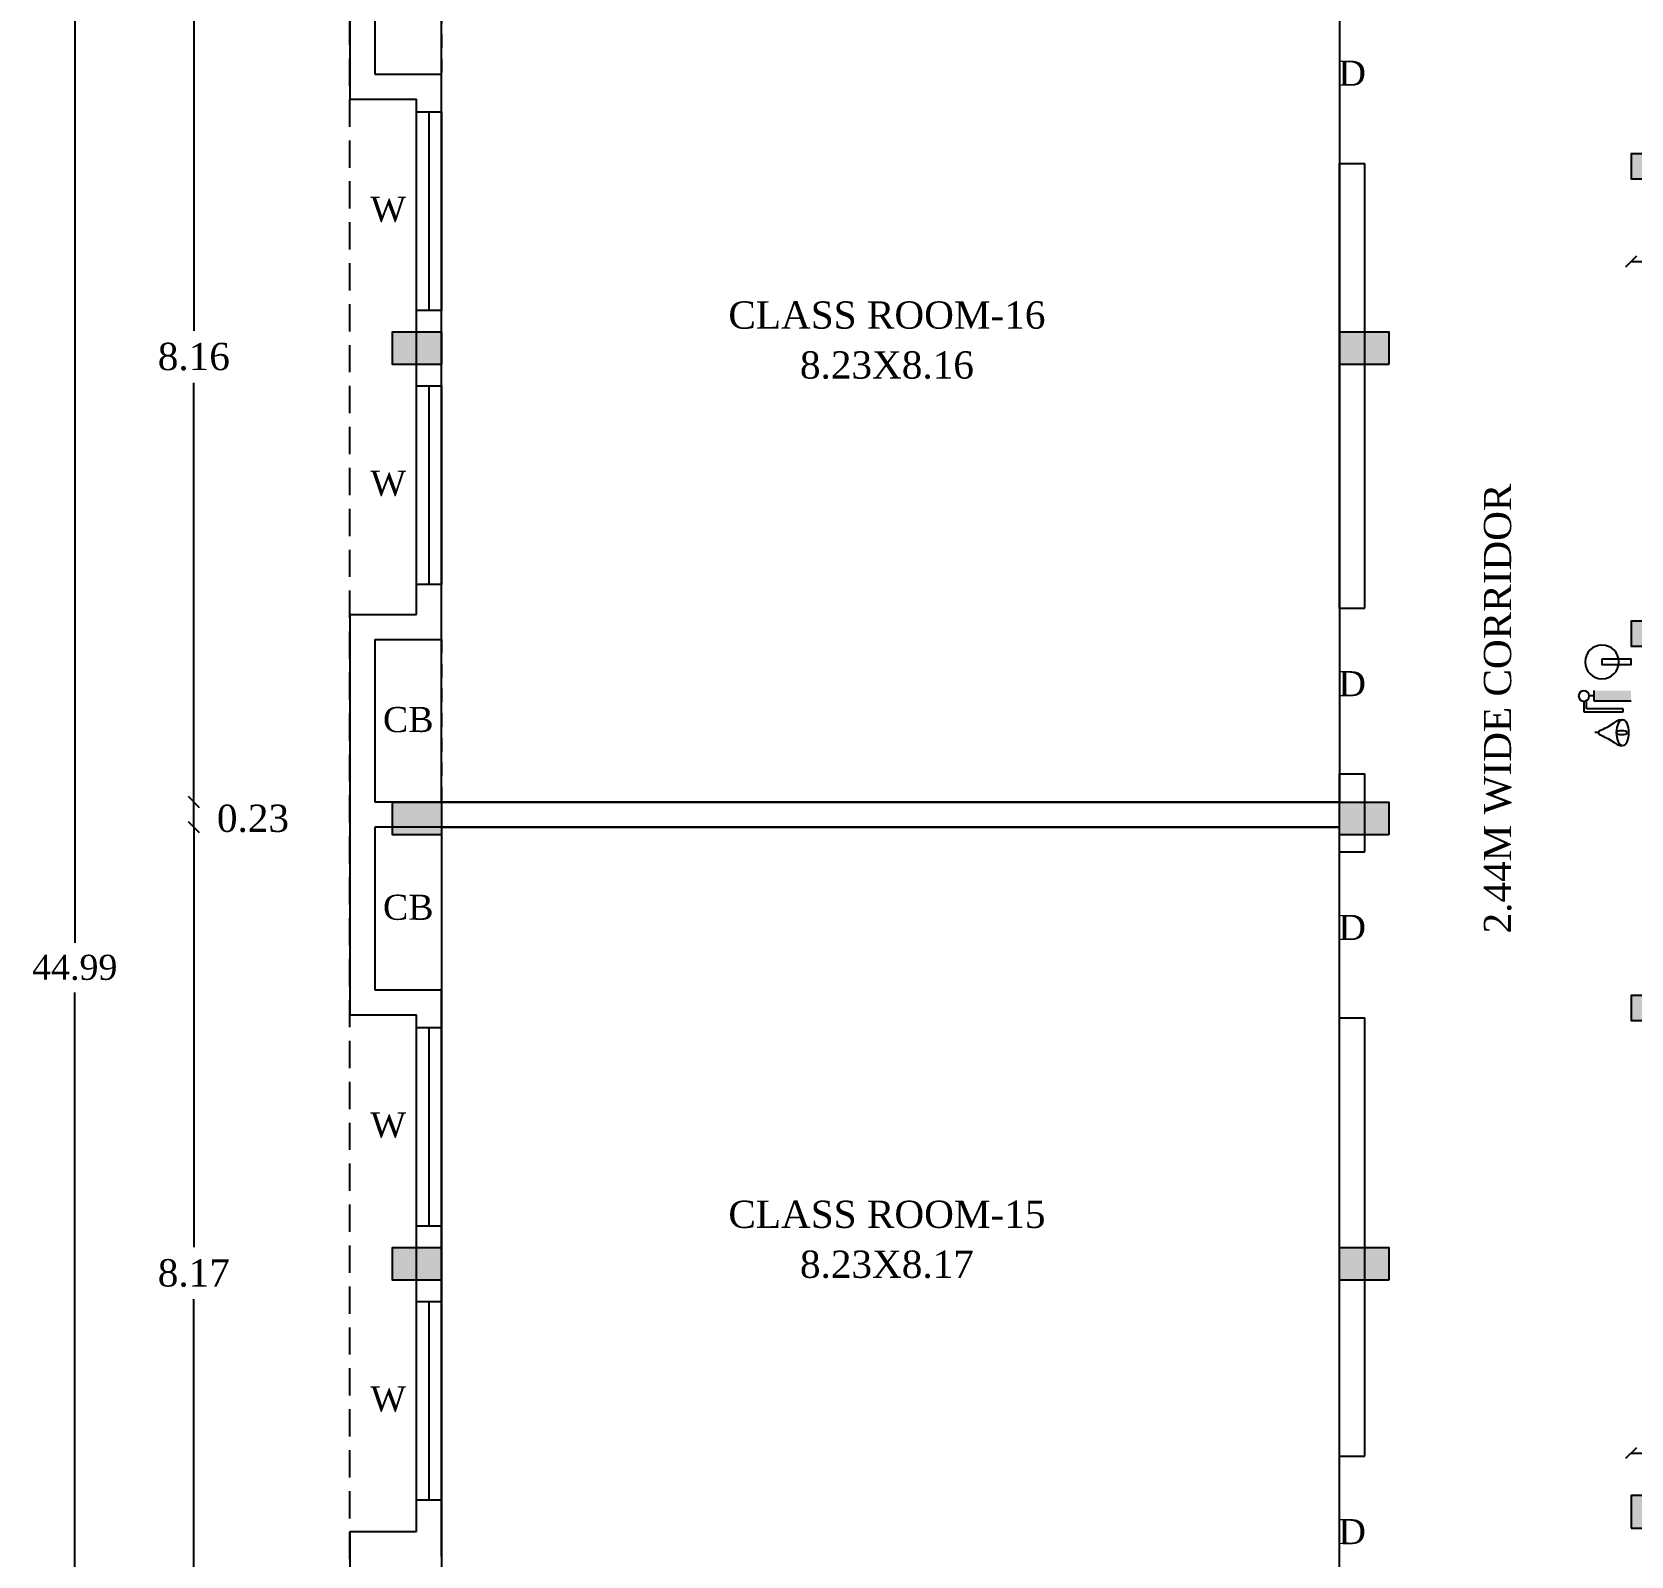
# Model space of a CAD drawing. Header units: metres. Extents: x -53 to 471, y -924 to -843.
# Drawn here: x 120.3 to 134.95, y -902.28 to -888.31 of the extents above; entities that cross this region are included whole.
import ezdxf
from ezdxf.enums import TextEntityAlignment as Align

# ---------------------------------------------------------------- set-up
doc = ezdxf.new("R2010")
doc.units = ezdxf.units.M
doc.header["$MEASUREMENT"] = 0
doc.header["$PDMODE"] = 3
doc.linetypes.add('HIDDEN', pattern=[0.375, 0.25, -0.125])
doc.layers.get('DEFPOINTS').update_dxf_attribs({"lineweight": 5})
doc.layers.add('BLK_1_FLR_2_BLT_UP_AREA', color=27, linetype='Continuous', lineweight=0)
doc.layers.add('BLK_1_FLR_2_REGULAR_ROOM_1', color=117, linetype='Continuous')
doc.styles.add('Isa-', font='times.ttf')
doc.styles.add('STYLE2', font='times.ttf')
doc.dimstyles.new('Copy of ISO-25', dxfattribs={"dimscale": 0, "dimtxt": 0.23, "dimasz": 0.1, "dimexe": 1.25, "dimexo": 0.625, "dimgap": 0.11, "dimtad": 0, "dimtih": 1, "dimtoh": 1, "dimzin": 1, "dimdsep": 46, "dimtxsty": 'STYLE2', "dimblk": 'OBLIQUE', "dimcen": 0, "dimse1": 1, "dimse2": 1, "dimclrd": 1, "dimclrt": 3, "dimadec": 0, "dimazin": 2, "dimtfac": 1, "dimtix": 1, "dimtofl": 0, "dimtmove": 0, "dimatfit": 3, "dimfxl": 0, "dimtolj": 1, "dimarcsym": 0})

# ---------------------------------------------------------------- blocks, each defined once
blk = doc.blocks.new('_Oblique')
at = {"color": 0, "linetype": 'ByBlock', "lineweight": -2}
blk.add_line((-0.5, -0.5), (0.5, 0.5), dxfattribs=at)
blk = doc.blocks.new('*D580')
at = {"color": 1, "lineweight": -2}
for p, q in [((121.782, -887.208), (121.782, -891.051)), ((121.782, -895.368), (121.782, -891.526))]:
    blk.add_line(p, q, dxfattribs=at)
at = {"layer": 'DEFPOINTS', "color": 0}
for p in [(124.052, -887.208), (121.782, -895.368), (124.052, -895.368)]:
    blk.add_point(p, dxfattribs=at)
at = {"color": 1, "lineweight": -2, "xscale": 0.1, "yscale": 0.1, "zscale": 0.1}
for p, rotation in [((121.782, -887.208), 90), ((121.782, -895.368), 270)]:
    blk.add_blockref('_Oblique', p, dxfattribs=dict(at, rotation=rotation))
at = {"color": 3, "insert": (121.782, -891.288), "char_height": 0.25, "attachment_point": 5, "style": 'STYLE2'}
blk.add_mtext('\\A1;8.16', dxfattribs=at)
blk = doc.blocks.new('*D609')
at = {"color": 1, "lineweight": -2}
blk.add_line((121.782, -895.598), (121.782, -895.368), dxfattribs=at)
at = {"layer": 'DEFPOINTS', "color": 0}
for p in [(121.782, -895.368), (124.057, -895.368), (124.052, -895.598)]:
    blk.add_point(p, dxfattribs=at)
at = {"color": 1, "lineweight": -2, "xscale": 0.1, "yscale": 0.1, "zscale": 0.1}
for p, rotation in [((121.782, -895.368), 90), ((121.782, -895.598), 270)]:
    blk.add_blockref('_Oblique', p, dxfattribs=dict(at, rotation=rotation))
at = {"color": 3, "insert": (122.324, -895.519), "char_height": 0.25, "attachment_point": 5, "style": 'STYLE2'}
blk.add_mtext('\\A1;0.23', dxfattribs=at)
blk = doc.blocks.new('*D718')
at = {"color": 1, "lineweight": -2}
for p, q in [((121.782, -895.598), (121.782, -899.447)), ((121.782, -903.771), (121.782, -899.922))]:
    blk.add_line(p, q, dxfattribs=at)
at = {"layer": 'DEFPOINTS', "color": 0}
for p in [(124.052, -895.598), (121.782, -903.771), (123.442, -903.771)]:
    blk.add_point(p, dxfattribs=at)
at = {"color": 1, "lineweight": -2, "xscale": 0.1, "yscale": 0.1, "zscale": 0.1}
for p, rotation in [((121.782, -895.598), 90), ((121.782, -903.771), 270)]:
    blk.add_blockref('_Oblique', p, dxfattribs=dict(at, rotation=rotation))
at = {"color": 3, "insert": (121.782, -899.684), "char_height": 0.25, "attachment_point": 5, "style": 'STYLE2'}
blk.add_mtext('\\A1;8.17', dxfattribs=at)
blk = doc.blocks.new('FIRE')
at = {"lineweight": 25}
blk.add_hatch(color=256, dxfattribs=at).paths.add_polyline_path([(4776.393, 1592.591), (4776.49, 1592.591), (4776.49, 1592.93), (4776.393, 1592.93)])
for p, q in [((4776.442, 1592.93), (4776.442, 1592.975)), ((4776.559, 1592.998), (4776.483, 1592.998)), ((4776.49, 1593.023), (4776.587, 1593.023)), ((4776.559, 1592.664), (4776.559, 1592.998)), ((4776.587, 1593.023), (4776.587, 1592.664)), ((4776.49, 1592.93), (4776.393, 1592.93)), ((4776.49, 1592.591), (4776.49, 1592.93)), ((4776.587, 1592.664), (4776.559, 1592.664))]:
    blk.add_line(p, q, dxfattribs=at)
at = {"color": 0, "lineweight": 25, "ltscale": 60}
blk.add_line((4776.778, 1592.887), (4776.778, 1592.923), dxfattribs=at)
blk.add_lwpolyline([(4776.105, 1592.857), (4776.155, 1592.857), (4776.155, 1592.59), (4776.105, 1592.59)], close=True)
at = {"color": 1}
blk.add_circle((4776.13, 1592.857), 0.155, dxfattribs=at)
at = {"lineweight": 25}
blk.add_circle((4776.442, 1593.023), 0.0482, dxfattribs=at)
at = {"color": 0, "lineweight": 25, "ltscale": 60}
blk.add_arc((4776.778, 1592.861), 0.0262, 0, 180, dxfattribs=at)
for centre, major_axis, ratio in [((4776.778, 1592.668), (-0.118, 0), 0.493287), ((4776.778, 1592.676), (0, -0.0501), 0.352249)]:
    blk.add_ellipse(centre, major_axis=major_axis, ratio=ratio, dxfattribs=at)
for points in [[(4776.752, 1592.861), (4776.688, 1592.746), (4776.664, 1592.71), (4776.66, 1592.671)], [(4776.804, 1592.861), (4776.868, 1592.746), (4776.891, 1592.71), (4776.896, 1592.671)]]:
    blk.add_spline(points, degree=3, dxfattribs=at)
blk = doc.blocks.new('*D535')
at = {"color": 1, "lineweight": -2}
for p, q in [((134.952, -890.416), (140.981, -890.416)), ((147.934, -890.416), (141.905, -890.416))]:
    blk.add_line(p, q, dxfattribs=at)
at = {"layer": 'DEFPOINTS', "color": 0}
for p in [(134.952, -889.658), (147.934, -889.658), (147.934, -890.416)]:
    blk.add_point(p, dxfattribs=at)
at = {"color": 1, "lineweight": -2, "xscale": 0.1, "yscale": 0.1, "zscale": 0.1, "rotation": 180}
blk.add_blockref('_Oblique', (134.952, -890.416), dxfattribs=at)
at = {"color": 1, "lineweight": -2, "xscale": 0.1, "yscale": 0.1, "zscale": 0.1}
blk.add_blockref('_Oblique', (147.934, -890.416), dxfattribs=at)
at = {"color": 3, "insert": (141.443, -890.416), "char_height": 0.23, "attachment_point": 5, "style": 'STYLE2'}
blk.add_mtext('\\A1;12.98', dxfattribs=at)
blk = doc.blocks.new('*D540')
at = {"color": 1, "lineweight": -2}
for p, q in [((134.952, -901.333), (138.608, -901.333)), ((143.042, -901.333), (139.387, -901.333))]:
    blk.add_line(p, q, dxfattribs=at)
at = {"layer": 'DEFPOINTS', "color": 0}
for p in [(143.042, -901.333), (134.952, -901.791), (143.042, -901.791)]:
    blk.add_point(p, dxfattribs=at)
at = {"color": 1, "lineweight": -2, "xscale": 0.1, "yscale": 0.1, "zscale": 0.1, "rotation": 180}
blk.add_blockref('_Oblique', (134.952, -901.333), dxfattribs=at)
at = {"color": 1, "lineweight": -2, "xscale": 0.1, "yscale": 0.1, "zscale": 0.1}
blk.add_blockref('_Oblique', (143.042, -901.333), dxfattribs=at)
at = {"color": 3, "insert": (138.997, -901.333), "char_height": 0.23, "attachment_point": 5, "style": 'STYLE2'}
blk.add_mtext('\\A1;8.09', dxfattribs=at)
blk = doc.blocks.new('tgt')
for color, points in [(1, [(-41.25, 24.552), (-41.25, 24.782), (-41.55, 24.782), (-41.55, 24.552)]), (5, [(-52.45, 22.852), (-52.9, 22.852), (-52.9, 23.152), (-52.45, 23.152)]), (6, [(-43.77, 22.852), (-44.22, 22.852), (-44.22, 23.152), (-43.77, 23.152)]), (1, [(-41.25, 20.27), (-41.25, 20.5), (-41.55, 20.5), (-41.55, 20.27)]), (5, [(-52.45, 18.542), (-52.9, 18.542), (-52.9, 18.842), (-52.45, 18.842)]), (6, [(-43.77, 18.542), (-44.22, 18.542), (-44.22, 18.842), (-43.77, 18.842)]), (1, [(-41.25, 16.84), (-41.25, 17.07), (-41.55, 17.07), (-41.55, 16.84)]), (5, [(-52.45, 14.462), (-52.9, 14.462), (-52.9, 14.762), (-52.45, 14.762)]), (6, [(-43.77, 14.462), (-44.22, 14.462), (-44.22, 14.762), (-43.77, 14.762)]), (1, [(-41.55, 12.19), (-41.32, 12.19), (-41.32, 12.49), (-41.55, 12.49)])]:
    blk.add_hatch(color=color).paths.add_polyline_path(points)
at = {"color": 1, "ltscale": 3}
for points in [[(-41.25, 24.552), (-41.25, 24.782), (-41.55, 24.782), (-41.55, 24.552)], [(-41.25, 20.27), (-41.25, 20.5), (-41.55, 20.5), (-41.55, 20.27)], [(-41.25, 16.84), (-41.25, 17.07), (-41.55, 17.07), (-41.55, 16.84)], [(-41.55, 12.19), (-41.32, 12.19), (-41.32, 12.49), (-41.55, 12.49)]]:
    blk.add_lwpolyline(points, close=True, dxfattribs=at)
at = {"color": 5}
for points in [[(-52.45, 22.852), (-52.9, 22.852), (-52.9, 23.152), (-52.45, 23.152)], [(-52.45, 18.542), (-52.9, 18.542), (-52.9, 18.842), (-52.45, 18.842)], [(-52.45, 14.462), (-52.9, 14.462), (-52.9, 14.762), (-52.45, 14.762)]]:
    blk.add_lwpolyline(points, close=True, dxfattribs=at)
at = {"color": 6}
for points in [[(-43.77, 22.852), (-44.22, 22.852), (-44.22, 23.152), (-43.77, 23.152)], [(-43.77, 18.542), (-44.22, 18.542), (-44.22, 18.842), (-43.77, 18.842)], [(-43.77, 14.462), (-44.22, 14.462), (-44.22, 14.762), (-43.77, 14.762)]]:
    blk.add_lwpolyline(points, close=True, dxfattribs=at)
blk = doc.blocks.new('*D745')
at = {"color": 1, "lineweight": -2, "ltscale": 3}
for p, q in [((120.691, -874.388), (120.691, -896.657)), ((120.691, -919.381), (120.691, -897.112))]:
    blk.add_line(p, q, dxfattribs=at)
at = {"layer": 'DEFPOINTS', "color": 0, "ltscale": 3}
for p in [(129.232, -874.388), (120.691, -919.381), (141.662, -919.381)]:
    blk.add_point(p, dxfattribs=at)
at = {"color": 1, "lineweight": -2, "ltscale": 3, "xscale": 0.1, "yscale": 0.1, "zscale": 0.1}
for p, rotation in [((120.691, -874.388), 90), ((120.691, -919.381), 270)]:
    blk.add_blockref('_Oblique', p, dxfattribs=dict(at, rotation=rotation))
at = {"color": 3, "ltscale": 3, "insert": (120.691, -896.884), "char_height": 0.23, "attachment_point": 5, "style": 'STYLE2'}
blk.add_mtext('\\A1;44.99', dxfattribs=at)

msp = doc.modelspace()

# ---------------------------------------------------------------- linework, layer by layer
at = {"lineweight": -3}
for p, q in [((123.21223, -886.97821), (123.21223, -888.92821)), ((123.44223, -887.20821), (123.44223, -888.69821)), ((123.44223, -888.69821), (124.05223, -888.69821)), ((123.21223, -888.92821), (123.82223, -888.92821)), ((123.21223, -893.64821), (123.21223, -895.59821)), ((123.21223, -893.64821), (123.82223, -893.64821)), ((123.44223, -893.87821), (123.44223, -895.36821)), ((123.44223, -893.87821), (124.05223, -893.87821)), ((123.21223, -895.36821), (123.21223, -897.31821)), ((124.05223, -895.36821), (123.44223, -895.36821)), ((123.44223, -895.59821), (123.44223, -897.08821)), ((124.05223, -895.59821), (123.44223, -895.59821)), ((123.44223, -897.08821), (124.05223, -897.08821)), ((123.21223, -897.31821), (123.82223, -897.31821)), ((123.21223, -902.05055), (123.21223, -904.00055)), ((123.21223, -902.05055), (123.82223, -902.05055))]:
    msp.add_line(p, q, dxfattribs=at)
at = {"color": 1, "linetype": 'HIDDEN'}
msp.add_line((123.21223, -914.68055), (123.21223, -886.98821), dxfattribs=at)
at = {"color": 41, "linetype": 'HIDDEN', "lineweight": -3, "ltscale": 0.5}
for p, q in [((124.05223, -887.20821), (124.05223, -888.69821)), ((124.05223, -893.87821), (124.05223, -895.36821)), ((124.05223, -895.59821), (124.05223, -897.08821))]:
    msp.add_line(p, q, dxfattribs=at)
for p, q in [((124.05223, -893.86821), (124.05223, -888.68821)), ((124.05223, -893.87821), (124.05223, -888.69821)), ((123.82223, -893.64821), (123.82223, -888.92821)), ((132.28223, -893.5905), (132.28223, -889.5172)), ((132.28223, -889.5172), (132.51223, -889.5172)), ((132.51223, -893.5905), (132.51223, -889.5172)), ((132.28223, -893.5905), (132.51223, -893.5905)), ((132.28223, -895.36821), (132.28223, -895.1105)), ((132.28223, -895.1105), (132.51223, -895.1105)), ((132.51223, -895.824), (132.51223, -895.1105)), ((124.05223, -895.36821), (132.28223, -895.36821)), ((124.05223, -895.59821), (132.28223, -895.59821)), ((132.28223, -895.824), (132.28223, -895.59821)), ((132.28223, -895.824), (132.51223, -895.824)), ((124.05223, -902.27055), (124.05223, -897.07821)), ((124.05223, -902.28055), (124.05223, -897.08821)), ((123.82223, -902.05055), (123.82223, -897.31821)), ((132.28223, -901.35954), (132.28223, -897.344)), ((132.28223, -897.344), (132.51223, -897.344)), ((132.51223, -901.35954), (132.51223, -897.344)), ((132.28223, -901.35954), (132.51223, -901.35954))]:
    msp.add_line(p, q)
at = {"color": 1, "lineweight": -3}
for p, q in [((123.93723, -890.86321), (123.93723, -889.04321)), ((123.93723, -893.37321), (123.93723, -891.55321)), ((123.93723, -899.25321), (123.93723, -897.43321)), ((123.93723, -901.76321), (123.93723, -899.94321))]:
    msp.add_line(p, q, dxfattribs=at)
at = {"color": 2, "lineweight": -3}
for points in [[(123.82223, -889.04321), (124.05223, -889.04321), (124.05223, -890.86321), (123.82223, -890.86321)], [(123.82223, -891.55321), (124.05223, -891.55321), (124.05223, -893.37321), (123.82223, -893.37321)], [(123.82223, -897.43321), (124.05223, -897.43321), (124.05223, -899.25321), (123.82223, -899.25321)], [(123.82223, -899.94321), (124.05223, -899.94321), (124.05223, -901.76321), (123.82223, -901.76321)]]:
    msp.add_lwpolyline(points, close=True, dxfattribs=at)
at = {"layer": 'BLK_1_FLR_2_BLT_UP_AREA', "color": 27, "ltscale": 3}
msp.add_lwpolyline([(135.18223, -874.38836), (129.23223, -874.38836), (129.23223, -880.05821), (132.28223, -880.05821), (132.28223, -882.43821), (126.75223, -882.43821), (126.75223, -886.97821), (123.21223, -886.97821), (123.21223, -888.92821), (123.82223, -888.92821), (123.82223, -893.64821), (123.21223, -893.64821), (123.21223, -897.31821), (123.82223, -897.31821), (123.82223, -902.05055), (123.21223, -902.05055), (123.21223, -905.72055)], dxfattribs=at)
at = {"layer": 'BLK_1_FLR_2_REGULAR_ROOM_1', "color": 3, "ltscale": 3}
for points in [[(124.05223, -887.20821), (132.28223, -887.20821), (132.28223, -895.36821), (124.05223, -895.36821)], [(124.05223, -903.77055), (132.28223, -903.77055), (132.28223, -895.59821), (124.05223, -895.59821)]]:
    msp.add_lwpolyline(points, close=True, dxfattribs=at)

# ---------------------------------------------------------------- block references
at = {"color": 4}
msp.add_blockref('tgt', (176.50223, -914.21055), dxfattribs=at)
at = {"xscale": -1, "rotation": 90}
msp.add_blockref('FIRE', (1727.54327, 3882.04612), dxfattribs=at)

# ---------------------------------------------------------------- texts
at = {"color": 4, "style": 'Isa-'}
for p in [(132.39723, -888.80466), (132.39723, -894.39796), (132.39723, -896.63146), (132.39723, -902.167)]:
    msp.add_text('D', height=0.23, dxfattribs=at).set_placement(p, align=Align.CENTER)
at = {"color": 4, "lineweight": -3, "style": 'Isa-'}
for p in [(123.56334, -890.05141), (123.56334, -892.56141), (123.56334, -898.44141), (123.56334, -900.95141)]:
    msp.add_text('W', height=0.23, dxfattribs=at).set_placement(p, align=Align.CENTER)
at = {"style": 'Isa-'}
for s, p in [('CLASS ROOM-16', (128.13343, -891.03048)), ('8.23X8.16', (128.13343, -891.48806)), ('CLASS ROOM-15', (128.13343, -899.26966)), ('8.23X8.17', (128.13343, -899.72724))]:
    msp.add_text(s, height=0.25, dxfattribs=at).set_placement(p, align=Align.CENTER)
msp.add_text('2.44M WIDE CORRIDOR', height=0.25, rotation=90, dxfattribs=at).set_placement((133.85361, -894.51088), align=Align.CENTER)
at = {"color": 4, "lineweight": -3, "style": 'Isa-'}
for p in [(123.74694, -894.72666), (123.74694, -896.44666)]:
    msp.add_text('CB', height=0.23, rotation=360, dxfattribs=at).set_placement(p, align=Align.CENTER)

# ---------------------------------------------------------------- dimensions: what is measured, and where the dimension line sits
at = {"color": 4, "ltscale": 3}
dim = msp.add_linear_dim(base=(120.69077, -919.38055), p1=(129.23223, -874.38836), p2=(141.66223, -919.38055), angle=90, dimstyle='Copy of ISO-25', override={"dimscale": 1}, dxfattribs=at)
dim.commit()
dim.dimension.update_dxf_attribs({"geometry": '*D745', "text_midpoint": (120.69077, -896.88446)})
for base, p1, p2, picture, middle in [((121.78187, -895.36821), (124.05223, -887.20821), (124.05223, -895.36821), '*D580', (121.78187, -891.28821)), ((121.78187, -903.77055), (124.05223, -895.59821), (123.44223, -903.77055), '*D718', (121.78187, -899.68438))]:
    dim = msp.add_linear_dim(base=base, p1=p1, p2=p2, angle=90, dimstyle='Copy of ISO-25', override={"dimscale": 1, "dimtxt": 0.25})
    dim.commit()
    dim.dimension.update_dxf_attribs({"geometry": picture, "text_midpoint": middle})
at = {"color": 41}
for base, p1, p2, picture, middle in [((147.93388, -890.41565), (134.95223, -889.65821), (147.93388, -889.65821), '*D535', (141.44305, -890.41565)), ((143.04223, -901.33312), (134.95223, -901.79055), (143.04223, -901.79055), '*D540', (138.99723, -901.33312))]:
    dim = msp.add_linear_dim(base=base, p1=p1, p2=p2, dimstyle='Copy of ISO-25', override={"dimscale": 1}, dxfattribs=at)
    dim.commit()
    dim.dimension.update_dxf_attribs({"geometry": picture, "text_midpoint": middle})
dim = msp.add_linear_dim(base=(121.78187, -895.36821), p1=(124.05223, -895.59821), p2=(124.05723, -895.36821), angle=90, dimstyle='Copy of ISO-25', override={"dimscale": 1, "dimtxt": 0.25, "dimtmove": 2})
dim.commit()
dim.dimension.update_dxf_attribs({"geometry": '*D609', "text_midpoint": (122.32367, -895.51877), "dimtype": 160})

doc.saveas('drawing.dxf')
